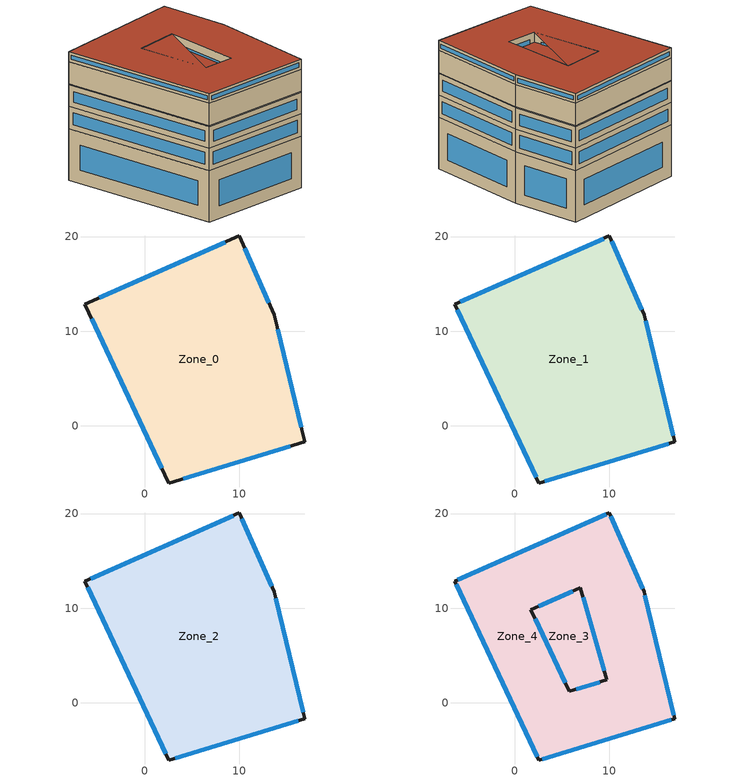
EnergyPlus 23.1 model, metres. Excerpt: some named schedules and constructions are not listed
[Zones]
Zone_0
 floor ground (Zone_0:f5UnderGroundSlabCF): -6.32,12.86 10.02,20.06 13.68,11.75 16.91,-1.67 2.56,-6.02 z0
 wall outside (90.1-2019 Nonresidential CZ 0 Exterior Wall (Mass)): -6.32,12.86 2.56,-6.02 16.91,-1.67 13.68,11.75 10.02,20.06 -6.32,12.86 z0:6.55
 window (90.1-2019 Nonresidential CZ 0 Glazing (Operable)): -5.59,11.31 1.83,-4.47 z1.71:4.84; 4.1,-5.55 15.38,-2.13 z1.61:4.94; 16.54,-0.13 14.05,10.21 z1.58:4.97; 13.12,13.02 10.58,18.79 z1.39:5.16; 8.5,19.39 -4.79,13.53 z1.66:4.89
Zone_1
 floor to Zone_0 (Interior Slab (Mass)_FLIPPED): -6.32,12.86 10.02,20.06 13.68,11.75 16.91,-1.67 2.56,-6.02 z6.55
 wall outside (90.1-2019 Nonresidential CZ 0 Exterior Wall (Mass)): -6.32,12.86 2.56,-6.02 16.91,-1.67 13.68,11.75 10.02,20.06 -6.32,12.86 z6.55:9.4
 window (90.1-2019 Nonresidential CZ 0 Glazing (Operable)): -6.03,12.25 2.28,-5.42 / 9.42,19.8 -5.72,13.12 z7.21:8.74; 3.18,-5.83 16.3,-1.85 z7.2:8.75; 16.76,-1.04 13.83,11.12 z7.19:8.76; 13.43,12.3 10.26,19.51 z7.15:8.8
Zone_2
 floor to Zone_1 (Interior Slab (Mass)_FLIPPED): -6.32,12.86 10.02,20.06 13.68,11.75 16.91,-1.67 2.56,-6.02 z9.4
 wall outside (90.1-2019 Nonresidential CZ 8 Exterior Floor (Mass)): -6.32,12.86 2.56,-6.02 16.91,-1.67 13.68,11.75 10.02,20.06 -6.32,12.86 z9.4:12.17
 wall to Zone_4 (Interior Partition (Mass)): -6.32,12.86 2.56,-6.02 16.91,-1.67 13.68,11.75 10.02,20.06 -6.32,12.86 z12.17:12.25
 window (90.1-2019 Nonresidential CZ 0 Glazing (Operable)): -6.01,12.21 2.26,-5.37 z10.12:11.45; 3.23,-5.82 16.25,-1.87 z10.1:11.47; 16.75,-0.99 13.84,11.07 z10.09:11.48; 13.41,12.35 10.28,19.46 z10.06:11.51; 9.37,19.77 -5.67,13.14 z10.11:11.46
Zone_3
 floor to Zone_2 (Interior Slab (Mass)_FLIPPED): -6.32,12.86 10.02,20.06 13.68,11.75 16.91,-1.67 2.56,-6.02 z12.25
 wall to Zone_4 (Interior Partition (Mass)): -6.32,12.86 2.56,-6.02 16.91,-1.67 13.68,11.75 10.02,20.06 -6.32,12.86 z12.25:15.1
 roof outside (300mmInsulation 200mmConcrete): -6.32,12.86 2.56,-6.02 16.91,-1.67 13.68,11.75 10.02,20.06 z15.1
Zone_4
 floor outside (90.1-2019 Nonresidential CZ 0 Exterior Floor (Mass)): -6.32,12.86 -0.69,15.34 1.73,9.85 6.95,12.15 9.75,2.43 1.73,9.85 -0.69,15.34 10.02,20.06 13.68,11.75 16.91,-1.67 2.56,-6.02 z12.17
 wall outside (UVal_0.3_Light): -6.32,12.86 2.56,-6.02 16.91,-1.67 13.68,11.75 10.02,20.06 -6.32,12.86 z15.1:16.35; 5.78,1.23 1.73,9.85 6.95,12.15 9.75,2.43 5.78,1.23 z12.17:16.35
 window (90.1-2019 Nonresidential CZ 0 Glazing (Operable)): -6.16,12.52 2.41,-5.69 z15.47:15.98; 2.91,-5.92 16.57,-1.77 / 16.83,-1.31 13.76,11.4 / 9.69,19.91 -5.98,13 z15.46:15.99; 13.53,12.07 10.16,19.74 z15.45:16; 5.35,2.15 2.17,8.92 z13.19:15.32; 9.02,2.21 6.52,1.45 z12.93:15.58; 7.23,11.15 9.46,3.43 z13.21:15.31; 2.53,10.2 6.14,11.79 z13.05:15.47
 roof outside (300mmInsulation 200mmConcrete): -6.32,12.86 2.56,-6.02 7.52,-4.51 5.78,1.23 9.75,2.43 6.95,12.15 5.78,1.23 7.52,-4.51 16.91,-1.67 13.68,11.75 10.02,20.06 z16.35
[Schedule:Day:Hourly]
c6fb9978-e82b-49db-bd27-b6f6989f02e9: Fraction, 1, 0, 0, 0, 0, 0, 0, 1, 1, 1, 0, 0, 0, 1, 1, 1, 1, 1, 0, 0, 0, 0, 0, 0
a2e19903-712f-4ba3-98e5-2c6e193c96d7: Fraction, 0, 0, 0, 0, 0, 0, 1, 1, 1, 1, 0, 0, 0, 1, 0, 0, 0, 0, 1, 1, 1, 1, 1, 1
5d06f325-204f-4c93-97d9-571b9fa2eab5: Fraction, 1, 0, 0, 0, 0, 0, 0, 0, 1, 1, 1, 1, 1, 1, 0, 0, 1, 1, 1, 1, 1, 1, 1, 1
5ae779f8-7331-4535-aec5-faec0c32163f: Fraction, 0, 1, 0, 0, 0, 0, 0, 0, 1, 1, 0, 0, 0, 0, 0, 0, 0, 0, 0, 0, 0, 0, 0, 0
86519c9c-96da-408c-98c5-db09831a2a62: Fraction, 0, 0, 0, 0, 0, 0, 0, 0, 0, 0, 1, 1, 0, 1, 1, 1, 1, 1, 1, 1, 1, 1, 1, 0
0252c5f4-738e-4583-be9d-452be1e04946: Fraction, 0, 0, 0, 0, 0, 0, 0, 0, 1, 1, 1, 1, 1, 1, 0, 0, 1, 1, 1, 1, 0, 1, 1, 0
5f8bd9ea-d8e2-4e3f-b000-1e1a659acec6: Fraction, 0, 0, 0, 0, 0, 0, 0, 0, 1, 1, 1, 1, 1, 1, 0, 0, 1, 1, 1, 1, 1, 1, 1, 1
f822eaaa-aebe-495b-bf9e-092c79cad451: Fraction, 1, 0, 1, 0, 0, 0, 0, 0, 1, 1, 1, 0, 0, 0, 1, 1, 1, 1, 1, 1, 1, 1, 1, 1
42b536ab-7fc9-40a9-8b94-e0caae2db682: Fraction, 1, 0, 0, 0, 0, 0, 0, 0, 0, 1, 1, 0, 0, 0, 0, 0, 0, 1, 1, 1, 1, 1, 1, 1
0f33649d-abe9-4385-94b5-2d1bb093f1b9: Fraction, 1, 1, 1, 0, 0, 0, 0, 0, 1, 1, 1, 0, 0, 0, 0, 0, 0, 0, 0, 1, 1, 1, 1, 1
b0e473d6-7b38-40f7-99c1-0cd613342e5d: Fraction, 1, 1, 1, 0, 0, 0, 0, 0, 1, 1, 0, 0, 0, 1, 0, 0, 0, 1, 0, 0, 0, 0, 0, 0
217c5be4-f132-4163-98d4-4fb01e4264d8: Fraction, 0, 1, 0, 0, 0, 0, 0, 0, 1, 1, 1, 1, 0, 1, 0, 1, 1, 1, 1, 1, 1, 1, 1, 1
191090e8-7e1f-4fb9-979d-c8069bf0c9c5: Fraction, 1, 1, 1, 1, 1, 1, 1, 1, 1, 1, 1, 1, 1, 0, 0, 0, 1, 1, 1, 1, 1, 1, 1, 1
095408a2-9d22-4e8d-8049-8af20b359ea6: Fraction, 1, 1, 1, 1, 0, 1, 1, 1, 1, 1, 1, 0, 0, 0, 0, 0, 0, 1, 1, 1, 1, 1, 1, 1
4eeb3307-d58c-4678-8e2a-da7ad234a99a: Fraction, 1, 1, 1, 1, 0, 1, 1, 1, 1, 0, 0, 1, 1, 0, 0, 0, 0, 0, 0, 0, 0, 0, 0, 0
0ed3b75c-679a-4646-9bc5-0e2e53a58a23: Fraction, 0, 0, 0, 0, 0, 0, 0, 0, 0, 1, 1, 0, 1, 0, 0, 0, 0, 0, 0, 1, 1, 1, 1, 0
175090db-c217-4d9c-9281-e84a0e40ca0a: Fraction, 0, 0, 0, 0, 0, 0, 0, 0, 1, 1, 1, 1, 1, 1, 0, 0, 0, 1, 1, 1, 1, 1, 1, 1
0493ce9b-0466-4622-919f-6ade33d6d0b1: Fraction, 1, 1, 0, 1, 1, 1, 1, 0, 1, 1, 1, 1, 1, 0, 0, 0, 0, 1, 1, 1, 1, 1, 0, 1
4e99a2f6-1621-43b4-a8e6-fc1ccbb174df: Fraction, 1, 1, 0, 0, 0, 0, 0, 0, 1, 1, 1, 0, 0, 0, 0, 0, 0, 0, 1, 1, 1, 1, 1, 1
f0088b2d-5e5d-43be-9a9b-69607124099a: Fraction, 1, 1, 0, 0, 0, 0, 0, 0, 1, 1, 0, 0, 0, 0, 0, 0, 0, 0, 0, 1, 1, 1, 1, 1
fbaa9ffc-d9a7-489b-87e5-90f9b413cbd5: Fraction, 1, 1, 0, 0, 0, 0, 0, 0, 1, 0, 0, 0, 0, 0, 0, 0, 0, 0, 1, 1, 1, 1, 1, 1
d26067e9-1ced-4430-bfcb-656b035c30aa: Fraction, 1, 1, 0, 0, 0, 0, 0, 0, 1, 1, 0, 0, 0, 0, 0, 0, 0, 0, 1, 1, 1, 1, 1, 1
69b43abc-71c2-4df5-9d2f-f8c97660a5a0: Fraction, 1, 1, 0, 0, 0, 0, 0, 0, 1, 0, 1, 0, 0, 0, 0, 0, 0, 0, 1, 1, 1, 1, 1, 1
c4070cba-0270-4086-9cf3-ccfc58dcecda: Fraction, 1, 1, 1, 1, 1, 1, 1, 1, 1, 1, 1, 0, 0, 0, 0, 0, 0, 0, 1, 1, 1, 1, 1, 1
489eabc4-4402-4343-b1a8-d9d36b0040c8: Fraction, 1, 1, 1, 1, 1, 1, 1, 1, 1, 0, 0, 0, 0, 0, 0, 0, 0, 1, 1, 1, 1, 1, 1, 1
37b48176-47aa-42ec-8e56-3aeb010cc1e9: Fraction, 1, 0, 0, 0, 0, 0, 0, 0, 0, 0, 0, 0, 1, 1, 1, 0, 0, 1, 1, 1, 1, 1, 1, 1
23f10274-e4e9-4bed-a4d2-9a767ad3ef16: Fraction, 1, 0, 1, 0, 0, 0, 0, 0, 0, 1, 1, 1, 0, 0, 0, 0, 0, 1, 1, 1, 1, 1, 1, 0
719f6635-49dd-4385-84e7-da0417f00f5b: Fraction, 1, 1, 1, 0, 0, 0, 1, 0, 1, 1, 1, 0, 1, 1, 1, 1, 1, 1, 1, 1, 1, 1, 1, 1
0da3e6a3-f209-40a6-b415-12028bcd452b: Fraction, 0, 0, 0, 0, 0, 0, 0, 0, 1, 1, 1, 0, 0, 1, 1, 1, 1, 1, 1, 1, 1, 1, 1, 1
40181e1c-ce98-45d2-a3a8-bb8946a68063: Fraction, 1, 1, 1, 1, 1, 1, 0, 0, 1, 1, 1, 1, 0, 0, 0, 1, 1, 1, 1, 1, 1, 1, 1, 1
bc24b64a-b6b0-4d84-ba80-7c9fc3148167: Fraction, 1, 1, 0, 0, 0, 0, 0, 0, 1, 1, 1, 1, 0, 0, 0, 0, 1, 1, 1, 1, 1, 1, 1, 1
c4be86c8-32b1-4691-a9c1-967920e22374: Fraction, 1, 1, 1, 0, 0, 0, 1, 1, 1, 1, 1, 0, 0, 0, 0, 0, 0, 0, 1, 1, 1, 1, 1, 1
7ebb7ff7-43e4-4092-9c63-8c45f87a2449: Fraction, 1, 1, 1, 0, 0, 0, 1, 1, 1, 1, 0, 0, 0, 0, 0, 0, 0, 0, 0, 1, 1, 1, 1, 1
b8b1c931-4925-4059-b61b-6ed2352e6f15: Fraction, 1, 1, 1, 1, 1, 0, 0, 1, 1, 1, 1, 1, 1, 1, 1, 1, 1, 1, 1, 1, 1, 1, 1, 1
c50d3c58-b894-4400-abb9-6d2eb99127f9: Fraction, 1, 1, 1, 1, 1, 1, 1, 1, 1, 1, 1, 1, 0, 1, 0, 0, 0, 0, 1, 1, 1, 1, 1, 1
318c2fc3-bc2a-4120-b8e8-1a8b47adcd5e: Fraction, 1, 1, 1, 1, 1, 0, 0, 0, 1, 1, 1, 0, 0, 0, 0, 0, 1, 1, 1, 1, 1, 1, 1, 1
0043722f-bf06-4eba-8009-58ef61e94516: Fraction, 1, 1, 1, 1, 1, 1, 1, 1, 1, 0, 1, 0, 0, 0, 1, 0, 1, 1, 1, 1, 1, 1, 1, 1
255129c8-b434-4135-9f2a-e7ec39b9fd45: Fraction, 1, 1, 1, 1, 0, 1, 0, 1, 1, 1, 0, 0, 0, 1, 0, 0, 0, 1, 1, 1, 0, 0, 0, 0
32d9487f-c412-47f0-a78b-8c937b7c2740: Fraction, 0, 0, 1, 1, 0, 0, 0, 0, 1, 1, 1, 1, 1, 1, 1, 1, 1, 1, 1, 1, 1, 1, 1, 1
30b90710-4b2d-4499-aef3-ce1d5afb33d0: Fraction, 1, 1, 1, 1, 1, 0, 1, 0, 1, 1, 1, 0, 0, 0, 0, 0, 1, 1, 1, 0, 0, 0, 0, 0
95f30800-1080-494b-ace7-3e313f2a6884: Fraction, 0, 0, 0, 1, 1, 0, 0, 0, 1, 1, 1, 1, 1, 1, 1, 1, 1, 1, 1, 1, 1, 1, 1, 1
324968d0-865d-44dd-9b2f-c1c7f27c2db0: Fraction, 1, 1, 1, 1, 0, 1, 0, 0, 0, 1, 1, 1, 0, 1, 1, 1, 1, 1, 1, 1, 1, 1, 1, 1
d6ffe52d-92ca-4a64-a9b4-bbba0732e0c9: Fraction, 1, 1, 1, 0, 1, 1, 1, 1, 1, 1, 1, 0, 0, 1, 0, 0, 1, 0, 1, 1, 1, 1, 1, 1
5f97cc1c-9cc4-47ba-9d8f-26891d8c3480: Fraction, 1, 1, 1, 1, 1, 1, 1, 1, 1, 1, 1, 0, 0, 1, 1, 1, 1, 1, 1, 1, 1, 1, 1, 0
71ab6eb5-26ea-4da5-995e-3064c8842f36: Fraction, 0, 1, 0, 0, 0, 0, 0, 0, 1, 1, 1, 0, 0, 0, 0, 0, 1, 1, 1, 1, 1, 1, 1, 1
c53e7952-1a51-4ef9-a95a-86176d50fb28: Fraction, 1, 0, 0, 0, 0, 0, 0, 0, 1, 1, 0, 1, 1, 1, 0, 1, 1, 1, 1, 1, 0, 0, 0, 0
65c0459a-118f-4f70-a701-282a592c9eda: Fraction, 0, 0, 0, 1, 0, 1, 1, 1, 1, 1, 1, 1, 0, 0, 0, 0, 1, 0, 1, 1, 1, 1, 1, 1
8d691138-5ffd-4aa4-8c2d-d89832f877bc: Fraction, 1, 1, 1, 1, 1, 1, 0, 0, 1, 1, 1, 0, 0, 1, 1, 1, 1, 1, 1, 1, 1, 1, 1, 1
4137aef5-762a-457a-bdb7-2ba2315c0b22: Fraction, 1, 0, 0, 0, 0, 0, 1, 0, 0, 0, 0, 1, 1, 1, 1, 1, 1, 1, 1, 1, 1, 1, 1, 1
1ac9422d-e7b1-449a-8b20-90f71478021b: Fraction, 1, 1, 1, 0, 1, 0, 0, 1, 1, 1, 1, 0, 1, 0, 0, 0, 0, 0, 0, 1, 1, 1, 1, 1
2f03e901-578e-4853-b121-41f3e97b029d: Fraction, 1, 1, 1, 0, 0, 0, 1, 1, 1, 1, 1, 1, 0, 0, 0, 0, 1, 1, 1, 1, 1, 1, 1, 1
84ca49ca-79e7-4a51-8b85-8cb8b7f8b75c: Fraction, 1, 0, 0, 0, 0, 1, 0, 0, 1, 1, 1, 0, 0, 0, 0, 0, 0, 0, 0, 1, 1, 1, 1, 1
eb04662c-3f46-43af-a1e0-3a76961f5864: Fraction, 1, 1, 0, 0, 0, 1, 1, 0, 1, 1, 0, 0, 0, 0, 0, 0, 0, 0, 0, 0, 1, 1, 1, 1
155e2713-d898-4542-9fec-d878bae06bd9: Fraction, 1, 1, 1, 1, 1, 1, 1, 0, 1, 1, 0, 0, 0, 0, 0, 0, 1, 0, 0, 0, 0, 0, 1, 1
6ee099c3-9820-4f8c-aa3c-0dc96d728269: Fraction, 1, 1, 1, 1, 1, 1, 1, 1, 1, 0, 1, 0, 0, 0, 1, 1, 1, 1, 1, 1, 1, 1, 0, 0
0d8fd694-f7e5-415b-b9ca-f7caefbef100: Fraction, 0, 0, 0, 0, 0, 0, 0, 0, 0, 1, 0, 1, 1, 0, 1, 1, 1, 1, 1, 0, 1, 1, 1, 0
4b5055f9-922c-4f07-844b-1bb0dd5deba4: Fraction, 0, 0, 0, 0, 0, 0, 0, 0, 1, 1, 1, 0, 0, 0, 1, 1, 0, 0, 1, 1, 1, 1, 1, 0
bc5cf879-c866-44ec-abb5-be8a2692b933: Fraction, 1, 1, 1, 1, 1, 1, 1, 1, 1, 1, 0, 1, 0, 0, 0, 1, 1, 1, 1, 1, 1, 1, 1, 1
b1940947-67fb-4b36-b067-11f079292ca9: Fraction, 1, 0, 0, 0, 0, 0, 0, 0, 0, 1, 0, 0, 0, 0, 0, 1, 1, 1, 1, 0, 1, 0, 0, 0
4a92f72d-c8ec-4492-92fe-433dd7defcb1: Fraction, 1, 1, 1, 1, 0, 0, 0, 0, 0, 0, 0, 1, 1, 1, 1, 1, 1, 1, 0, 1, 1, 1, 1, 1
9e1e935d-d442-448c-84b5-af96d6721c65: Fraction, 1, 0, 1, 1, 0, 1, 1, 0, 1, 1, 0, 0, 0, 1, 1, 0, 1, 1, 1, 1, 1, 1, 1, 1
8e8cb293-b448-4608-9316-63940d8aea4e: Fraction, 1, 1, 1, 1, 0, 0, 0, 0, 1, 1, 0, 0, 1, 1, 1, 1, 1, 1, 1, 1, 1, 1, 1, 1
78a738de-7e64-453a-be69-884a6fdb3e56: Fraction, 1, 1, 1, 1, 1, 0, 1, 1, 1, 0, 1, 0, 0, 0, 0, 0, 1, 1, 1, 1, 1, 1, 1, 0
fc1aaa8b-c7f5-4adc-ac70-f99a7c540827: Fraction, 0, 0, 0, 0, 0, 0, 0, 0, 1, 0, 0, 0, 0, 0, 0, 0, 1, 1, 1, 1, 1, 1, 1, 1
265ae9eb-dddb-4048-94e0-ae65d5ae1f27: Fraction, 1, 1, 1, 1, 1, 1, 1, 1, 1, 0, 0, 0, 0, 0, 0, 1, 1, 1, 1, 1, 1, 1, 1, 1
4c8561d6-c200-4c0d-9bee-4e630f5df1c1: Fraction, 1, 0, 1, 1, 0, 0, 0, 0, 1, 0, 0, 0, 0, 0, 0, 0, 0, 0, 1, 1, 1, 1, 1, 1
0e71f1ab-6286-4d33-8a2d-fd71b424a4e3: Fraction, 1, 1, 0, 0, 0, 0, 0, 0, 1, 1, 1, 1, 1, 0, 1, 0, 0, 1, 1, 1, 1, 1, 1, 1
3167d1de-678f-47b9-aeae-d90828055bd7: Fraction, 1, 1, 0, 0, 0, 0, 0, 0, 0, 0, 1, 1, 1, 1, 1, 1, 1, 1, 1, 1, 0, 1, 1, 1
747e727d-8e63-4065-9ae6-122ea00bfb64: Fraction, 0, 0, 0, 0, 0, 1, 1, 1, 1, 1, 1, 0, 0, 0, 0, 0, 0, 1, 1, 1, 1, 1, 1, 1
5a3a104d-d849-4595-bd00-6c0ec67f2fcb: Fraction, 1, 0, 0, 0, 0, 0, 0, 1, 1, 1, 1, 1, 1, 1, 1, 1, 0, 0, 0, 0, 0, 0, 0, 0
23e75d7f-a427-4924-bde5-fa9444230f27: Fraction, 1, 0, 1, 1, 0, 1, 1, 1, 1, 1, 1, 1, 0, 1, 1, 1, 1, 1, 1, 1, 1, 1, 1, 1
f640eac9-d24c-42d8-9390-51d35341a400: Fraction, 1, 0, 0, 0, 0, 0, 0, 0, 0, 0, 1, 1, 1, 1, 1, 0, 0, 1, 1, 1, 1, 1, 1, 1
abed320e-4fe7-4abf-8644-dc5c6e8a2fc8: Fraction, 0, 0, 0, 1, 0, 0, 0, 0, 1, 1, 0, 0, 0, 0, 0, 0, 0, 0, 1, 1, 1, 1, 1, 1
03073154-2a28-4728-baa0-c7bba7858c48: Fraction, 1, 0, 1, 1, 1, 1, 1, 1, 1, 1, 0, 1, 1, 1, 0, 0, 0, 0, 0, 1, 1, 1, 1, 0
2e2a6f8d-11e0-4b43-bdab-6ad42981cbba: Fraction, 0, 0, 0, 0, 0, 1, 0, 0, 0, 1, 1, 1, 1, 0, 0, 1, 1, 1, 1, 1, 1, 1, 1, 0
6a7af477-1333-4ed1-802c-7d1e38fb04c6: Fraction, 0, 0, 0, 0, 0, 0, 1, 1, 1, 1, 1, 0, 0, 0, 0, 0, 0, 1, 1, 1, 1, 1, 1, 1
f70d23db-4ed3-45a6-9c5a-293c95f90b1e: Fraction, 1, 0, 0, 0, 0, 0, 0, 1, 1, 1, 1, 0, 0, 0, 0, 1, 1, 1, 1, 1, 1, 1, 1, 1
803d77c7-47ad-45b6-9f40-044cd4149a52: Fraction, 1, 1, 0, 0, 0, 0, 0, 1, 1, 1, 0, 0, 0, 0, 1, 1, 1, 1, 1, 1, 1, 1, 1, 1
49ab9d56-e769-4ba3-b1c0-7e7d1a642589: Fraction, 0, 0, 0, 0, 0, 0, 0, 1, 1, 0, 0, 0, 1, 1, 1, 1, 1, 1, 1, 1, 1, 1, 1, 1
f2900d78-92e8-48c2-91b9-617f64cc0b06: Fraction, 0, 0, 0, 0, 0, 0, 0, 0, 1, 0, 0, 1, 1, 1, 0, 0, 1, 1, 1, 1, 1, 1, 1, 1
49f29023-b774-45e9-b359-c73b03de3e37: Fraction, 1, 1, 1, 0, 0, 0, 1, 1, 1, 0, 0, 0, 0, 0, 0, 0, 0, 0, 1, 1, 1, 1, 1, 1
1b7dc24c-160c-4afa-9bb9-704bf18bea60: Fraction, 1, 1, 1, 1, 1, 1, 1, 0, 0, 0, 0, 1, 1, 1, 1, 1, 1, 1, 1, 1, 1, 1, 1, 0
cb3cdab5-11f4-4227-b553-e180a8202a66: Fraction, 0, 0, 0, 0, 0, 0, 0, 0, 1, 1, 1, 0, 0, 0, 0, 1, 1, 1, 0, 0, 0, 0, 0, 0
ce3a2a31-568a-4a0c-89d4-8da73d9b0c57: Fraction, 0, 0, 0, 0, 0, 0, 0, 0, 0, 0, 0, 0, 0, 0, 0, 1, 1, 1, 1, 0, 0, 0, 1, 0
e74826bd-609f-407c-89a0-8a4a545d2d21: Fraction, 0, 0, 0, 0, 0, 0, 0, 0, 1, 1, 0, 0, 1, 0, 1, 1, 1, 1, 1, 1, 1, 1, 1, 0
01e61d34-6cfe-42f8-ac03-77963135b68b: Fraction, 0, 0, 0, 0, 0, 0, 0, 1, 1, 1, 0, 1, 1, 1, 1, 1, 1, 1, 1, 0, 0, 0, 0, 0
636d02a2-d844-4ffe-b700-1644f0562680: Fraction, 0, 0, 0, 0, 0, 1, 1, 1, 1, 1, 0, 0, 0, 0, 0, 0, 0, 1, 1, 1, 1, 1, 1, 1
bbeecc1e-3f1d-48b2-bf50-df0f392b15e5: Fraction, 0, 0, 0, 0, 0, 0, 0, 0, 0, 0, 1, 1, 1, 1, 1, 1, 0, 1, 1, 1, 1, 1, 1, 1
cf78af1b-9ae9-4be5-a793-9352e26fc1ef: Fraction, 0, 0, 0, 0, 0, 0, 0, 0, 0, 0, 0, 0, 1, 1, 1, 1, 1, 1, 1, 1, 1, 0, 0, 0
8aae14e7-add0-4d7f-b51a-989f0677d0a5: Fraction, 0, 0, 0, 0, 0, 0, 0, 1, 1, 1, 0, 0, 0, 0, 0, 0, 0, 1, 1, 1, 1, 0, 0, 0
3948df84-9cbb-4d73-b93f-e254b6b274a6: Fraction, 0, 0, 0, 0, 0, 0, 0, 0, 1, 1, 0, 0, 0, 0, 1, 0, 0, 0, 0, 0, 0, 0, 0, 0
61b48174-b0e5-49f0-83b7-59ea858387e7: Fraction, 0, 0, 0, 0, 0, 0, 0, 0, 0, 1, 1, 1, 1, 0, 1, 1, 1, 1, 1, 1, 1, 1, 1, 1
1df140a7-34f5-44de-a21c-60761cfa7a1a: Fraction, 0, 0, 0, 0, 0, 0, 0, 0, 1, 0, 0, 0, 0, 0, 0, 0, 0, 1, 0, 0, 0, 0, 0, 0
75495c63-4f95-4eac-9507-11b458cad456: Fraction, 0, 0, 0, 0, 0, 0, 0, 0, 1, 1, 0, 0, 0, 0, 0, 0, 1, 1, 1, 1, 1, 1, 0, 0
63e87d0a-f7b2-463e-8451-b528446ef68a: Fraction, 0, 0, 0, 0, 0, 0, 0, 1, 1, 1, 0, 0, 0, 1, 1, 1, 1, 0, 0, 0, 0, 0, 0, 0
1a2b29dc-d1f1-4000-aec6-ba2cff314b74: Fraction, 0, 0, 0, 0, 0, 0, 0, 0, 1, 1, 0, 0, 0, 0, 0, 0, 0, 1, 1, 1, 1, 1, 1, 0
39210c8b-9b84-4d8e-83a3-96f68f5542ea: Fraction, 0, 0, 0, 0, 1, 0, 0, 1, 1, 1, 1, 0, 0, 0, 0, 0, 1, 1, 1, 1, 1, 1, 1, 1
10b9274e-6d64-4a20-95da-60a33fd26bbd: Fraction, 1, 1, 1, 1, 1, 0, 0, 0, 1, 1, 1, 1, 1, 0, 1, 1, 1, 1, 1, 1, 1, 1, 1, 1
2e9e1212-b8c1-485e-9d27-bae1b715c4a6: Fraction, 0, 0, 0, 0, 0, 0, 0, 0, 1, 1, 0, 0, 0, 0, 1, 1, 1, 1, 1, 1, 1, 1, 1, 1
96daeb9c-4211-4a05-8e03-fd7b7e4c3df9: Fraction, 1, 1, 1, 1, 1, 1, 1, 0, 1, 1, 1, 1, 1, 0, 1, 1, 1, 1, 1, 1, 1, 1, 0, 0
69e79a80-ebfe-40a4-8e85-fced3c72bcb7: Fraction, 0, 0, 0, 0, 0, 0, 0, 0, 1, 1, 1, 0, 1, 1, 1, 1, 1, 1, 1, 1, 1, 0, 0, 0
98963085-9e7b-43a8-93ff-83b0c941df59: Fraction, 0, 0, 0, 0, 0, 0, 0, 0, 1, 1, 1, 1, 0, 0, 0, 1, 1, 1, 1, 1, 1, 1, 0, 0
384731d6-2b74-4bac-9194-7eddb3132f22: Fraction, 0, 0, 0, 0, 0, 0, 0, 0, 0, 1, 1, 1, 0, 0, 1, 1, 1, 1, 1, 0, 0, 0, 0, 0
4ca82c03-649a-4a1e-8fe0-7782876e294d: Fraction, 0, 0, 0, 0, 0, 0, 0, 0, 1, 0, 1, 1, 0, 0, 0, 0, 0, 0, 0, 0, 0, 0, 0, 0
3b544eb6-7aae-4f89-963b-32f65647cecc: Fraction, 0, 0, 0, 0, 0, 0, 0, 0, 1, 1, 0, 1, 1, 1, 1, 1, 1, 1, 0, 0, 0, 0, 0, 0
1b821632-736b-4536-b38f-6aa6969b3845: Fraction, 0, 0, 0, 0, 0, 0, 0, 0, 0, 1, 1, 1, 1, 0, 1, 1, 1, 1, 0, 0, 0, 0, 0, 0
0cf8c2dc-61ba-434b-902d-f55f4970e142: Fraction, 0, 0, 0, 0, 0, 0, 0, 0, 0, 1, 1, 1, 0, 1, 1, 1, 1, 1, 1, 1, 1, 1, 1, 0
4801902f-6628-4216-956f-8c6ea97d4197: Fraction, 0, 0, 0, 0, 0, 0, 0, 0, 0, 1, 1, 1, 0, 0, 0, 0, 1, 0, 0, 0, 0, 0, 0, 0
3de7abf9-d533-416d-8c11-5a555a49693d: Fraction, 0, 0, 0, 0, 0, 0, 0, 0, 1, 1, 0, 0, 1, 1, 1, 1, 0, 0, 0, 0, 0, 0, 0, 0
31fd8c2d-f805-4aad-b5ce-d3185f398fe2: Fraction, 0, 0, 0, 0, 0, 0, 0, 0, 1, 1, 1, 1, 0, 0, 0, 0, 0, 0, 0, 0, 0, 0, 0, 0
a89ca244-f37f-416f-aa38-6c820a8f153c: Fraction, 0, 0, 0, 0, 0, 0, 0, 0, 1, 1, 1, 1, 1, 1, 1, 0, 0, 0, 0, 0, 0, 0, 0, 0
9000404b-edd0-4b03-bbf7-881aecc112e1: Fraction, 0, 0, 0, 0, 0, 0, 0, 0, 0, 0, 0, 0, 0, 0, 0, 1, 1, 1, 0, 0, 0, 0, 0, 0
bf88fe59-582a-4c23-bcb4-ecc26c6d39f7: Fraction, 0, 0, 0, 0, 0, 0, 0, 0, 1, 0, 0, 0, 0, 0, 0, 0, 0, 0, 0, 0, 0, 0, 0, 0
ffe35545-6e6a-43a4-898f-79a0a98feaaf: Fraction, 0, 0, 0, 0, 0, 0, 0, 0, 0, 1, 1, 1, 1, 1, 1, 1, 0, 0, 1, 1, 1, 1, 0, 0
4e1567a4-b059-45ff-b373-8bf7cc5e2dd5: Fraction, 0, 0, 0, 0, 0, 0, 0, 1, 1, 1, 0, 0, 0, 0, 0, 0, 0, 1, 1, 1, 1, 1, 1, 1
bf9eefe1-9b0f-4d88-90e5-639f3f2ea2c0: Fraction, 1, 0, 0, 0, 0, 0, 0, 0, 1, 1, 0, 1, 0, 0, 0, 1, 1, 1, 1, 1, 1, 1, 1, 0
ce0daf2e-7833-41d4-81d4-90c5ed46dd10: Fraction, 0, 0, 0, 0, 0, 0, 0, 0, 1, 1, 1, 0, 0, 0, 1, 1, 1, 0, 0, 0, 0, 0, 0, 0
f269ea63-4c79-4408-a414-71ba46cabd91: Fraction, 0, 0, 0, 0, 0, 0, 0, 0, 1, 1, 0, 0, 0, 0, 0, 0, 0, 0, 1, 1, 1, 1, 0, 0
f6404ae1-7b49-4c85-b763-c2fd4b628566: Fraction, 0, 0, 0, 0, 0, 0, 0, 0, 1, 1, 0, 1, 1, 1, 0, 0, 0, 0, 0, 0, 0, 0, 0, 0
ae540f47-e407-41ca-9cbf-270e75f07f5b: Fraction, 0, 0, 0, 0, 0, 0, 0, 0, 1, 1, 1, 0, 0, 1, 1, 1, 1, 1, 1, 1, 0, 0, 0, 0
fad400b9-a37c-48d6-adbf-1cc45f68c0bc: Fraction, 0, 0, 0, 0, 0, 0, 0, 0, 1, 1, 0, 0, 0, 0, 1, 1, 0, 1, 1, 1, 1, 0, 0, 0
f0c8c053-ce47-40df-8049-836954c44d7f: Fraction, 0, 0, 0, 0, 0, 0, 0, 0, 0, 1, 0, 0, 0, 0, 0, 0, 0, 1, 1, 1, 1, 1, 0, 0
88d2c6cb-40a2-454b-ae71-eafb2108193e: Fraction, 0, 0, 0, 0, 0, 0, 0, 0, 1, 1, 0, 0, 0, 1, 0, 0, 1, 1, 0, 0, 0, 0, 0, 0
8b8fcb53-6d7a-4d7f-9af0-d2af67b9f818: Fraction, 0, 0, 0, 0, 0, 0, 0, 0, 0, 1, 1, 1, 1, 0, 1, 1, 1, 1, 1, 1, 1, 0, 0, 0
3381d2be-a908-461c-818c-c44810f1092b: Fraction, 0, 0, 0, 0, 0, 0, 0, 0, 1, 1, 1, 0, 0, 0, 0, 1, 1, 1, 1, 1, 1, 1, 1, 1
f3f93b3c-0dee-45bf-9880-4ba2222caa26: Fraction, 1, 0, 0, 0, 0, 0, 0, 1, 1, 1, 0, 0, 0, 0, 1, 1, 1, 1, 1, 1, 0, 0, 0, 1
e19cdf9e-3749-4b3c-854e-e9a625b3f481: Fraction, 1, 1, 1, 1, 1, 1, 1, 1, 1, 1, 1, 0, 0, 1, 1, 0, 1, 1, 1, 1, 1, 1, 1, 1
f353f1b8-c009-4fb8-a9ec-d0aac15d9b01: Fraction, 1, 1, 1, 1, 1, 1, 1, 1, 1, 1, 1, 0, 0, 0, 0, 1, 1, 1, 1, 1, 1, 1, 1, 1
4c7d4b0e-fe66-40d1-842d-77e1347ddc0a: Fraction, 1, 1, 1, 1, 1, 1, 1, 1, 1, 1, 1, 0, 1, 1, 1, 1, 1, 1, 1, 1, 1, 1, 1, 1
906d6d89-aedf-4aff-ad18-b6c1ed8ddc39: Fraction, 1, 1, 1, 1, 0, 1, 1, 1, 1, 1, 1, 0, 0, 0, 1, 1, 1, 1, 1, 1, 1, 1, 1, 1
0bcc4fb4-0c79-4ced-a709-4d6bcaf472b0: Fraction, 1, 1, 1, 1, 0, 1, 1, 1, 1, 1, 1, 0, 0, 0, 1, 0, 0, 0, 1, 1, 0, 0, 0, 0
19bfb524-cda0-48ab-a272-c00fd2b42c8e: Fraction, 0, 0, 0, 0, 0, 0, 0, 0, 0, 0, 0, 0, 0, 0, 0, 0, 0, 0, 0, 0, 0, 0, 0, 0
bcec3d45-3425-455b-8871-c7e1a570d942: Fraction, 0, 0, 0, 1, 0, 0, 0, 0, 1, 0, 0, 0, 0, 0, 0, 0, 0, 0, 0, 0, 0, 0, 0, 0
c3310da6-fff1-42ef-b2d9-52cb5823a964: Fraction, 0, 0, 0, 0, 0, 0, 0, 0, 0, 1, 1, 1, 0, 0, 1, 1, 0, 0, 0, 0, 0, 0, 0, 0
6c05e97e-9c22-4329-baa6-decea8d0be2b: Fraction, 0, 0, 0, 0, 0, 0, 0, 0, 0, 1, 1, 0, 0, 1, 0, 1, 0, 0, 1, 0, 1, 1, 0, 1
d6ced98e-ec4a-4a50-a155-00b941c5d80c: Fraction, 1, 0, 0, 0, 0, 0, 0, 0, 0, 0, 0, 0, 0, 1, 1, 1, 1, 1, 1, 1, 0, 0, 0, 0
9a111081-55ff-4db6-a1e1-2340736e22e8: Fraction, 0, 0, 0, 0, 0, 0, 0, 0, 0, 0, 0, 0, 1, 1, 1, 1, 1, 1, 1, 0, 0, 0, 0, 0
869aaac5-2332-4803-a31e-a5947a5ed061: Fraction, 0, 0, 0, 0, 0, 0, 0, 0, 0, 0, 0, 0, 0, 0, 1, 0, 0, 0, 1, 0, 0, 0, 0, 0
b222b52d-397b-4114-84f4-735300fa2fe9: Fraction, 0, 0, 0, 0, 0, 0, 0, 0, 0, 1, 1, 1, 1, 1, 1, 1, 1, 1, 1, 1, 0, 0, 0, 0
7c8c93cd-c014-48ef-b03d-f2dca2aa5a0a: Fraction, 0, 0, 0, 0, 0, 0, 0, 0, 1, 1, 1, 1, 0, 0, 0, 0, 1, 1, 1, 1, 1, 1, 0, 1
6e44f94e-78c6-47dc-83f2-17198664482e: Fraction, 0, 0, 0, 0, 0, 0, 0, 0, 0, 0, 1, 0, 0, 0, 0, 1, 1, 1, 1, 1, 0, 0, 0, 1
669c9db0-9fb5-4668-8c0b-a5f85f32e0cd: Fraction, 0, 0, 0, 0, 0, 0, 0, 0, 0, 1, 1, 1, 1, 0, 0, 0, 0, 0, 0, 0, 0, 0, 0, 0
81b4f61b-7028-4cb7-9ebd-0365f133e40b: Fraction, 0, 0, 0, 0, 0, 0, 0, 0, 0, 0, 1, 1, 1, 1, 1, 1, 1, 0, 1, 0, 0, 0, 0, 0
ca6a04f2-be00-441e-9ab8-e6431219dbf8: Fraction, 0, 0, 0, 0, 0, 0, 0, 0, 1, 1, 1, 1, 0, 1, 0, 1, 0, 0, 0, 0, 1, 0, 0, 0
058dad41-943e-4cf2-842e-1722245d89ee: Fraction, 0, 0, 0, 0, 0, 0, 0, 0, 1, 1, 1, 1, 0, 1, 1, 1, 1, 1, 1, 1, 1, 0, 0, 0
32486f8a-e6c8-42a2-80c1-9d951a74e4d3: Fraction, 0, 0, 0, 0, 0, 0, 0, 0, 1, 1, 1, 0, 1, 0, 0, 1, 1, 1, 1, 1, 1, 1, 1, 0
7dffdb06-1156-4d97-a41f-4efed6e30077: Fraction, 0, 0, 1, 1, 0, 0, 1, 0, 1, 1, 1, 1, 0, 1, 1, 1, 1, 1, 1, 1, 1, 1, 1, 1
290d8f97-e75f-4305-940c-339ca0709fb4: Fraction, 1, 1, 0, 1, 1, 1, 0, 1, 1, 1, 1, 1, 1, 0, 0, 1, 1, 1, 1, 1, 1, 1, 1, 1
0305485f-3e7f-4d02-8a8a-1adf00c94ec2: Fraction, 1, 1, 1, 1, 1, 1, 1, 1, 1, 1, 1, 0, 0, 0, 0, 0, 1, 1, 1, 1, 1, 1, 0, 1
6cf03c7d-04f7-472e-82d1-bebea12e3ff7: Fraction, 0, 0, 1, 1, 0, 1, 1, 0, 1, 1, 1, 0, 0, 0, 0, 1, 1, 1, 1, 1, 1, 1, 1, 1
7a06e031-e947-4a1e-ad15-c52a817ef07f: Fraction, 1, 0, 1, 0, 0, 0, 0, 0, 1, 1, 1, 0, 0, 0, 0, 0, 1, 1, 1, 1, 1, 1, 1, 1
6f81cb44-ed37-4ab4-82d0-1e08d781c9ff: Fraction, 1, 0, 0, 0, 0, 0, 0, 0, 1, 1, 1, 1, 0, 0, 0, 0, 1, 1, 1, 1, 1, 1, 1, 1
1e434f39-9768-4110-a22f-0f23a1b7e28d: Fraction, 1, 1, 1, 0, 0, 1, 1, 0, 1, 1, 1, 0, 0, 0, 0, 0, 1, 1, 1, 1, 1, 1, 1, 1
e2d43392-c31d-431b-9881-cf4c52842314: Fraction, 1, 0, 0, 0, 0, 1, 1, 0, 1, 1, 1, 1, 1, 1, 1, 1, 1, 1, 1, 1, 1, 1, 0, 0
[Schedule:Year]
College HTGSETP_SCH: Temperature, College HTGSETP_SCH_0, 1, 1, 1, 7, College HTGSETP_SCH_1, 1, 8, 1, 14, College HTGSETP_SCH_2, 1, 15, 1, 21, College HTGSETP_SCH_3, 1, 22, 1, 28, College HTGSETP_SCH_4, 1, 29, 2, 4, College HTGSETP_SCH_5, 2, 5, 2, 11, College HTGSETP_SCH_6, 2, 12, 2, 18, College HTGSETP_SCH_7, 2, 19, 2, 25, College HTGSETP_SCH_8, 2, 26, 3, 4, College HTGSETP_SCH_9, 3, 5, 3, 11, College HTGSETP_SCH_10, 3, 12, 3, 18, College HTGSETP_SCH_11, 3, 19, 3, 25, College HTGSETP_SCH_12, 3, 26, 4, 1, College HTGSETP_SCH_13, 4, 2, 4, 8, College HTGSETP_SCH_14, 4, 9, 4, 15, College HTGSETP_SCH_15, 4, 16, 4, 22, College HTGSETP_SCH_16, 4, 23, 4, 29, College HTGSETP_SCH_17, 4, 30, 5, 6, College HTGSETP_SCH_18, 5, 7, 5, 13, College HTGSETP_SCH_19, 5, 14, 5, 20, College HTGSETP_SCH_20, 5, 21, 5, 27, College HTGSETP_SCH_21, 5, 28, 6, 3, College HTGSETP_SCH_22, 6, 4, 6, 10, College HTGSETP_SCH_23, 6, 11, 6, 17, College HTGSETP_SCH_24, 6, 18, 6, 24, College HTGSETP_SCH_25, 6, 25, 7, 1, College HTGSETP_SCH_26, 7, 2, 7, 8, College HTGSETP_SCH_27, 7, 9, 7, 15, College HTGSETP_SCH_28, 7, 16, 7, 22, College HTGSETP_SCH_29, 7, 23, 7, 29, College HTGSETP_SCH_30, 7, 30, 8, 5, College HTGSETP_SCH_31, 8, 6, 8, 12, College HTGSETP_SCH_32, 8, 13, 8, 19, College HTGSETP_SCH_33, 8, 20, 8, 26, College HTGSETP_SCH_34, 8, 27, 9, 2, College HTGSETP_SCH_35, 9, 3, 9, 9, College HTGSETP_SCH_36, 9, 10, 9, 16, College HTGSETP_SCH_37, 9, 17, 9, 23, College HTGSETP_SCH_38, 9, 24, 9, 30, College HTGSETP_SCH_39, 10, 1, 10, 7, College HTGSETP_SCH_40, 10, 8, 10, 14, College HTGSETP_SCH_41, 10, 15, 10, 21, College HTGSETP_SCH_42, 10, 22, 10, 28, College HTGSETP_SCH_43, 10, 29, 11, 4, College HTGSETP_SCH_44, 11, 5, 11, 11, College HTGSETP_SCH_45, 11, 12, 11, 18, College HTGSETP_SCH_46, 11, 19, 11, 25, College HTGSETP_SCH_47, 11, 26, 12, 2, College HTGSETP_SCH_48, 12, 3, 12, 9, College HTGSETP_SCH_49, 12, 10, 12, 16, College HTGSETP_SCH_50, 12, 17, 12, 23, College HTGSETP_SCH_51, 12, 24, 12, 30, College HTGSETP_SCH_52, 12, 31, 12, 31
College CLGSETP_SCH: Temperature, College CLGSETP_SCH_0, 1, 1, 1, 7, College CLGSETP_SCH_1, 1, 8, 1, 14, College CLGSETP_SCH_2, 1, 15, 1, 21, College CLGSETP_SCH_3, 1, 22, 1, 28, College CLGSETP_SCH_4, 1, 29, 2, 4, College CLGSETP_SCH_5, 2, 5, 2, 11, College CLGSETP_SCH_6, 2, 12, 2, 18, College CLGSETP_SCH_7, 2, 19, 2, 25, College CLGSETP_SCH_8, 2, 26, 3, 4, College CLGSETP_SCH_9, 3, 5, 3, 11, College CLGSETP_SCH_10, 3, 12, 3, 18, College CLGSETP_SCH_11, 3, 19, 3, 25, College CLGSETP_SCH_12, 3, 26, 4, 1, College CLGSETP_SCH_13, 4, 2, 4, 8, College CLGSETP_SCH_14, 4, 9, 4, 15, College CLGSETP_SCH_15, 4, 16, 4, 22, College CLGSETP_SCH_16, 4, 23, 4, 29, College CLGSETP_SCH_17, 4, 30, 5, 6, College CLGSETP_SCH_18, 5, 7, 5, 13, College CLGSETP_SCH_19, 5, 14, 5, 20, College CLGSETP_SCH_20, 5, 21, 5, 27, College CLGSETP_SCH_21, 5, 28, 6, 3, College CLGSETP_SCH_22, 6, 4, 6, 10, College CLGSETP_SCH_23, 6, 11, 6, 17, College CLGSETP_SCH_24, 6, 18, 6, 24, College CLGSETP_SCH_25, 6, 25, 7, 1, College CLGSETP_SCH_26, 7, 2, 7, 8, College CLGSETP_SCH_27, 7, 9, 7, 15, College CLGSETP_SCH_28, 7, 16, 7, 22, College CLGSETP_SCH_29, 7, 23, 7, 29, College CLGSETP_SCH_30, 7, 30, 8, 5, College CLGSETP_SCH_31, 8, 6, 8, 12, College CLGSETP_SCH_32, 8, 13, 8, 19, College CLGSETP_SCH_33, 8, 20, 8, 26, College CLGSETP_SCH_34, 8, 27, 9, 2, College CLGSETP_SCH_35, 9, 3, 9, 9, College CLGSETP_SCH_36, 9, 10, 9, 16, College CLGSETP_SCH_37, 9, 17, 9, 23, College CLGSETP_SCH_38, 9, 24, 9, 30, College CLGSETP_SCH_39, 10, 1, 10, 7, College CLGSETP_SCH_40, 10, 8, 10, 14, College CLGSETP_SCH_41, 10, 15, 10, 21, College CLGSETP_SCH_42, 10, 22, 10, 28, College CLGSETP_SCH_43, 10, 29, 11, 4, College CLGSETP_SCH_44, 11, 5, 11, 11, College CLGSETP_SCH_45, 11, 12, 11, 18, College CLGSETP_SCH_46, 11, 19, 11, 25, College CLGSETP_SCH_47, 11, 26, 12, 2, College CLGSETP_SCH_48, 12, 3, 12, 9, College CLGSETP_SCH_49, 12, 10, 12, 16, College CLGSETP_SCH_50, 12, 17, 12, 23, College CLGSETP_SCH_51, 12, 24, 12, 30, College CLGSETP_SCH_52, 12, 31, 12, 31
CoolAvail_Zone_0: Fraction, CoolAvail_Zone_0_0, 1, 1, 1, 7, CoolAvail_Zone_0_1, 1, 8, 1, 14, CoolAvail_Zone_0_2, 1, 15, 1, 21, CoolAvail_Zone_0_3, 1, 22, 1, 28, CoolAvail_Zone_0_4, 1, 29, 2, 4, CoolAvail_Zone_0_5, 2, 5, 2, 11, CoolAvail_Zone_0_6, 2, 12, 2, 18, CoolAvail_Zone_0_7, 2, 19, 2, 25, CoolAvail_Zone_0_8, 2, 26, 3, 4, CoolAvail_Zone_0_9, 3, 5, 3, 11, CoolAvail_Zone_0_10, 3, 12, 3, 18, CoolAvail_Zone_0_11, 3, 19, 3, 25, CoolAvail_Zone_0_12, 3, 26, 4, 1, CoolAvail_Zone_0_13, 4, 2, 4, 8, CoolAvail_Zone_0_14, 4, 9, 4, 15, CoolAvail_Zone_0_15, 4, 16, 4, 22, CoolAvail_Zone_0_16, 4, 23, 4, 29, CoolAvail_Zone_0_17, 4, 30, 5, 6, CoolAvail_Zone_0_18, 5, 7, 5, 13, CoolAvail_Zone_0_19, 5, 14, 5, 20, CoolAvail_Zone_0_20, 5, 21, 5, 27, CoolAvail_Zone_0_21, 5, 28, 6, 3, CoolAvail_Zone_0_22, 6, 4, 6, 10, CoolAvail_Zone_0_23, 6, 11, 6, 17, CoolAvail_Zone_0_24, 6, 18, 6, 24, CoolAvail_Zone_0_25, 6, 25, 7, 1, CoolAvail_Zone_0_26, 7, 2, 7, 8, CoolAvail_Zone_0_27, 7, 9, 7, 15, CoolAvail_Zone_0_28, 7, 16, 7, 22, CoolAvail_Zone_0_29, 7, 23, 7, 29, CoolAvail_Zone_0_30, 7, 30, 8, 5, CoolAvail_Zone_0_31, 8, 6, 8, 12, CoolAvail_Zone_0_32, 8, 13, 8, 19, CoolAvail_Zone_0_33, 8, 20, 8, 26, CoolAvail_Zone_0_34, 8, 27, 9, 2, CoolAvail_Zone_0_35, 9, 3, 9, 9, CoolAvail_Zone_0_36, 9, 10, 9, 16, CoolAvail_Zone_0_37, 9, 17, 9, 23, CoolAvail_Zone_0_38, 9, 24, 9, 30, CoolAvail_Zone_0_39, 10, 1, 10, 7, CoolAvail_Zone_0_40, 10, 8, 10, 14, CoolAvail_Zone_0_41, 10, 15, 10, 21, CoolAvail_Zone_0_42, 10, 22, 10, 28, CoolAvail_Zone_0_43, 10, 29, 11, 4, CoolAvail_Zone_0_44, 11, 5, 11, 11, CoolAvail_Zone_0_45, 11, 12, 11, 18, CoolAvail_Zone_0_46, 11, 19, 11, 25, CoolAvail_Zone_0_47, 11, 26, 12, 2, CoolAvail_Zone_0_48, 12, 3, 12, 9, CoolAvail_Zone_0_49, 12, 10, 12, 16, CoolAvail_Zone_0_50, 12, 17, 12, 23, CoolAvail_Zone_0_51, 12, 24, 12, 30, CoolAvail_Zone_0_52, 12, 31, 12, 31
CoolAvail_Zone_1: Fraction, CoolAvail_Zone_1_0, 1, 1, 1, 7, CoolAvail_Zone_1_1, 1, 8, 1, 14, CoolAvail_Zone_1_2, 1, 15, 1, 21, CoolAvail_Zone_1_3, 1, 22, 1, 28, CoolAvail_Zone_1_4, 1, 29, 2, 4, CoolAvail_Zone_1_5, 2, 5, 2, 11, CoolAvail_Zone_1_6, 2, 12, 2, 18, CoolAvail_Zone_1_7, 2, 19, 2, 25, CoolAvail_Zone_1_8, 2, 26, 3, 4, CoolAvail_Zone_1_9, 3, 5, 3, 11, CoolAvail_Zone_1_10, 3, 12, 3, 18, CoolAvail_Zone_1_11, 3, 19, 3, 25, CoolAvail_Zone_1_12, 3, 26, 4, 1, CoolAvail_Zone_1_13, 4, 2, 4, 8, CoolAvail_Zone_1_14, 4, 9, 4, 15, CoolAvail_Zone_1_15, 4, 16, 4, 22, CoolAvail_Zone_1_16, 4, 23, 4, 29, CoolAvail_Zone_1_17, 4, 30, 5, 6, CoolAvail_Zone_1_18, 5, 7, 5, 13, CoolAvail_Zone_1_19, 5, 14, 5, 20, CoolAvail_Zone_1_20, 5, 21, 5, 27, CoolAvail_Zone_1_21, 5, 28, 6, 3, CoolAvail_Zone_1_22, 6, 4, 6, 10, CoolAvail_Zone_1_23, 6, 11, 6, 17, CoolAvail_Zone_1_24, 6, 18, 6, 24, CoolAvail_Zone_1_25, 6, 25, 7, 1, CoolAvail_Zone_1_26, 7, 2, 7, 8, CoolAvail_Zone_1_27, 7, 9, 7, 15, CoolAvail_Zone_1_28, 7, 16, 7, 22, CoolAvail_Zone_1_29, 7, 23, 7, 29, CoolAvail_Zone_1_30, 7, 30, 8, 5, CoolAvail_Zone_1_31, 8, 6, 8, 12, CoolAvail_Zone_1_32, 8, 13, 8, 19, CoolAvail_Zone_1_33, 8, 20, 8, 26, CoolAvail_Zone_1_34, 8, 27, 9, 2, CoolAvail_Zone_1_35, 9, 3, 9, 9, CoolAvail_Zone_1_36, 9, 10, 9, 16, CoolAvail_Zone_1_37, 9, 17, 9, 23, CoolAvail_Zone_1_38, 9, 24, 9, 30, CoolAvail_Zone_1_39, 10, 1, 10, 7, CoolAvail_Zone_1_40, 10, 8, 10, 14, CoolAvail_Zone_1_41, 10, 15, 10, 21, CoolAvail_Zone_1_42, 10, 22, 10, 28, CoolAvail_Zone_1_43, 10, 29, 11, 4, CoolAvail_Zone_1_44, 11, 5, 11, 11, CoolAvail_Zone_1_45, 11, 12, 11, 18, CoolAvail_Zone_1_46, 11, 19, 11, 25, CoolAvail_Zone_1_47, 11, 26, 12, 2, CoolAvail_Zone_1_48, 12, 3, 12, 9, CoolAvail_Zone_1_49, 12, 10, 12, 16, CoolAvail_Zone_1_50, 12, 17, 12, 23, CoolAvail_Zone_1_51, 12, 24, 12, 30, CoolAvail_Zone_1_52, 12, 31, 12, 31
CoolAvail_Zone_2: Fraction, CoolAvail_Zone_2_0, 1, 1, 1, 7, CoolAvail_Zone_2_1, 1, 8, 1, 14, CoolAvail_Zone_2_2, 1, 15, 1, 21, CoolAvail_Zone_2_3, 1, 22, 1, 28, CoolAvail_Zone_2_4, 1, 29, 2, 4, CoolAvail_Zone_2_5, 2, 5, 2, 11, CoolAvail_Zone_2_6, 2, 12, 2, 18, CoolAvail_Zone_2_7, 2, 19, 2, 25, CoolAvail_Zone_2_8, 2, 26, 3, 4, CoolAvail_Zone_2_9, 3, 5, 3, 11, CoolAvail_Zone_2_10, 3, 12, 3, 18, CoolAvail_Zone_2_11, 3, 19, 3, 25, CoolAvail_Zone_2_12, 3, 26, 4, 1, CoolAvail_Zone_2_13, 4, 2, 4, 8, CoolAvail_Zone_2_14, 4, 9, 4, 15, CoolAvail_Zone_2_15, 4, 16, 4, 22, CoolAvail_Zone_2_16, 4, 23, 4, 29, CoolAvail_Zone_2_17, 4, 30, 5, 6, CoolAvail_Zone_2_18, 5, 7, 5, 13, CoolAvail_Zone_2_19, 5, 14, 5, 20, CoolAvail_Zone_2_20, 5, 21, 5, 27, CoolAvail_Zone_2_21, 5, 28, 6, 3, CoolAvail_Zone_2_22, 6, 4, 6, 10, CoolAvail_Zone_2_23, 6, 11, 6, 17, CoolAvail_Zone_2_24, 6, 18, 6, 24, CoolAvail_Zone_2_25, 6, 25, 7, 1, CoolAvail_Zone_2_26, 7, 2, 7, 8, CoolAvail_Zone_2_27, 7, 9, 7, 15, CoolAvail_Zone_2_28, 7, 16, 7, 22, CoolAvail_Zone_2_29, 7, 23, 7, 29, CoolAvail_Zone_2_30, 7, 30, 8, 5, CoolAvail_Zone_2_31, 8, 6, 8, 12, CoolAvail_Zone_2_32, 8, 13, 8, 19, CoolAvail_Zone_2_33, 8, 20, 8, 26, CoolAvail_Zone_2_34, 8, 27, 9, 2, CoolAvail_Zone_2_35, 9, 3, 9, 9, CoolAvail_Zone_2_36, 9, 10, 9, 16, CoolAvail_Zone_2_37, 9, 17, 9, 23, CoolAvail_Zone_2_38, 9, 24, 9, 30, CoolAvail_Zone_2_39, 10, 1, 10, 7, CoolAvail_Zone_2_40, 10, 8, 10, 14, CoolAvail_Zone_2_41, 10, 15, 10, 21, CoolAvail_Zone_2_42, 10, 22, 10, 28, CoolAvail_Zone_2_43, 10, 29, 11, 4, CoolAvail_Zone_2_44, 11, 5, 11, 11, CoolAvail_Zone_2_45, 11, 12, 11, 18, CoolAvail_Zone_2_46, 11, 19, 11, 25, CoolAvail_Zone_2_47, 11, 26, 12, 2, CoolAvail_Zone_2_48, 12, 3, 12, 9, CoolAvail_Zone_2_49, 12, 10, 12, 16, CoolAvail_Zone_2_50, 12, 17, 12, 23, CoolAvail_Zone_2_51, 12, 24, 12, 30, CoolAvail_Zone_2_52, 12, 31, 12, 31
CoolAvail_Zone_3: Fraction, CoolAvail_Zone_3_0, 1, 1, 1, 7, CoolAvail_Zone_3_1, 1, 8, 1, 14, CoolAvail_Zone_3_2, 1, 15, 1, 21, CoolAvail_Zone_3_3, 1, 22, 1, 28, CoolAvail_Zone_3_4, 1, 29, 2, 4, CoolAvail_Zone_3_5, 2, 5, 2, 11, CoolAvail_Zone_3_6, 2, 12, 2, 18, CoolAvail_Zone_3_7, 2, 19, 2, 25, CoolAvail_Zone_3_8, 2, 26, 3, 4, CoolAvail_Zone_3_9, 3, 5, 3, 11, CoolAvail_Zone_3_10, 3, 12, 3, 18, CoolAvail_Zone_3_11, 3, 19, 3, 25, CoolAvail_Zone_3_12, 3, 26, 4, 1, CoolAvail_Zone_3_13, 4, 2, 4, 8, CoolAvail_Zone_3_14, 4, 9, 4, 15, CoolAvail_Zone_3_15, 4, 16, 4, 22, CoolAvail_Zone_3_16, 4, 23, 4, 29, CoolAvail_Zone_3_17, 4, 30, 5, 6, CoolAvail_Zone_3_18, 5, 7, 5, 13, CoolAvail_Zone_3_19, 5, 14, 5, 20, CoolAvail_Zone_3_20, 5, 21, 5, 27, CoolAvail_Zone_3_21, 5, 28, 6, 3, CoolAvail_Zone_3_22, 6, 4, 6, 10, CoolAvail_Zone_3_23, 6, 11, 6, 17, CoolAvail_Zone_3_24, 6, 18, 6, 24, CoolAvail_Zone_3_25, 6, 25, 7, 1, CoolAvail_Zone_3_26, 7, 2, 7, 8, CoolAvail_Zone_3_27, 7, 9, 7, 15, CoolAvail_Zone_3_28, 7, 16, 7, 22, CoolAvail_Zone_3_29, 7, 23, 7, 29, CoolAvail_Zone_3_30, 7, 30, 8, 5, CoolAvail_Zone_3_31, 8, 6, 8, 12, CoolAvail_Zone_3_32, 8, 13, 8, 19, CoolAvail_Zone_3_33, 8, 20, 8, 26, CoolAvail_Zone_3_34, 8, 27, 9, 2, CoolAvail_Zone_3_35, 9, 3, 9, 9, CoolAvail_Zone_3_36, 9, 10, 9, 16, CoolAvail_Zone_3_37, 9, 17, 9, 23, CoolAvail_Zone_3_38, 9, 24, 9, 30, CoolAvail_Zone_3_39, 10, 1, 10, 7, CoolAvail_Zone_3_40, 10, 8, 10, 14, CoolAvail_Zone_3_41, 10, 15, 10, 21, CoolAvail_Zone_3_42, 10, 22, 10, 28, CoolAvail_Zone_3_43, 10, 29, 11, 4, CoolAvail_Zone_3_44, 11, 5, 11, 11, CoolAvail_Zone_3_45, 11, 12, 11, 18, CoolAvail_Zone_3_46, 11, 19, 11, 25, CoolAvail_Zone_3_47, 11, 26, 12, 2, CoolAvail_Zone_3_48, 12, 3, 12, 9, CoolAvail_Zone_3_49, 12, 10, 12, 16, CoolAvail_Zone_3_50, 12, 17, 12, 23, CoolAvail_Zone_3_51, 12, 24, 12, 30, CoolAvail_Zone_3_52, 12, 31, 12, 31
CoolAvail_Zone_4: Fraction, CoolAvail_Zone_4_0, 1, 1, 1, 7, CoolAvail_Zone_4_1, 1, 8, 1, 14, CoolAvail_Zone_4_2, 1, 15, 1, 21, CoolAvail_Zone_4_3, 1, 22, 1, 28, CoolAvail_Zone_4_4, 1, 29, 2, 4, CoolAvail_Zone_4_5, 2, 5, 2, 11, CoolAvail_Zone_4_6, 2, 12, 2, 18, CoolAvail_Zone_4_7, 2, 19, 2, 25, CoolAvail_Zone_4_8, 2, 26, 3, 4, CoolAvail_Zone_4_9, 3, 5, 3, 11, CoolAvail_Zone_4_10, 3, 12, 3, 18, CoolAvail_Zone_4_11, 3, 19, 3, 25, CoolAvail_Zone_4_12, 3, 26, 4, 1, CoolAvail_Zone_4_13, 4, 2, 4, 8, CoolAvail_Zone_4_14, 4, 9, 4, 15, CoolAvail_Zone_4_15, 4, 16, 4, 22, CoolAvail_Zone_4_16, 4, 23, 4, 29, CoolAvail_Zone_4_17, 4, 30, 5, 6, CoolAvail_Zone_4_18, 5, 7, 5, 13, CoolAvail_Zone_4_19, 5, 14, 5, 20, CoolAvail_Zone_4_20, 5, 21, 5, 27, CoolAvail_Zone_4_21, 5, 28, 6, 3, CoolAvail_Zone_4_22, 6, 4, 6, 10, CoolAvail_Zone_4_23, 6, 11, 6, 17, CoolAvail_Zone_4_24, 6, 18, 6, 24, CoolAvail_Zone_4_25, 6, 25, 7, 1, CoolAvail_Zone_4_26, 7, 2, 7, 8, CoolAvail_Zone_4_27, 7, 9, 7, 15, CoolAvail_Zone_4_28, 7, 16, 7, 22, CoolAvail_Zone_4_29, 7, 23, 7, 29, CoolAvail_Zone_4_30, 7, 30, 8, 5, CoolAvail_Zone_4_31, 8, 6, 8, 12, CoolAvail_Zone_4_32, 8, 13, 8, 19, CoolAvail_Zone_4_33, 8, 20, 8, 26, CoolAvail_Zone_4_34, 8, 27, 9, 2, CoolAvail_Zone_4_35, 9, 3, 9, 9, CoolAvail_Zone_4_36, 9, 10, 9, 16, CoolAvail_Zone_4_37, 9, 17, 9, 23, CoolAvail_Zone_4_38, 9, 24, 9, 30, CoolAvail_Zone_4_39, 10, 1, 10, 7, CoolAvail_Zone_4_40, 10, 8, 10, 14, CoolAvail_Zone_4_41, 10, 15, 10, 21, CoolAvail_Zone_4_42, 10, 22, 10, 28, CoolAvail_Zone_4_43, 10, 29, 11, 4, CoolAvail_Zone_4_44, 11, 5, 11, 11, CoolAvail_Zone_4_45, 11, 12, 11, 18, CoolAvail_Zone_4_46, 11, 19, 11, 25, CoolAvail_Zone_4_47, 11, 26, 12, 2, CoolAvail_Zone_4_48, 12, 3, 12, 9, CoolAvail_Zone_4_49, 12, 10, 12, 16, CoolAvail_Zone_4_50, 12, 17, 12, 23, CoolAvail_Zone_4_51, 12, 24, 12, 30, CoolAvail_Zone_4_52, 12, 31, 12, 31
